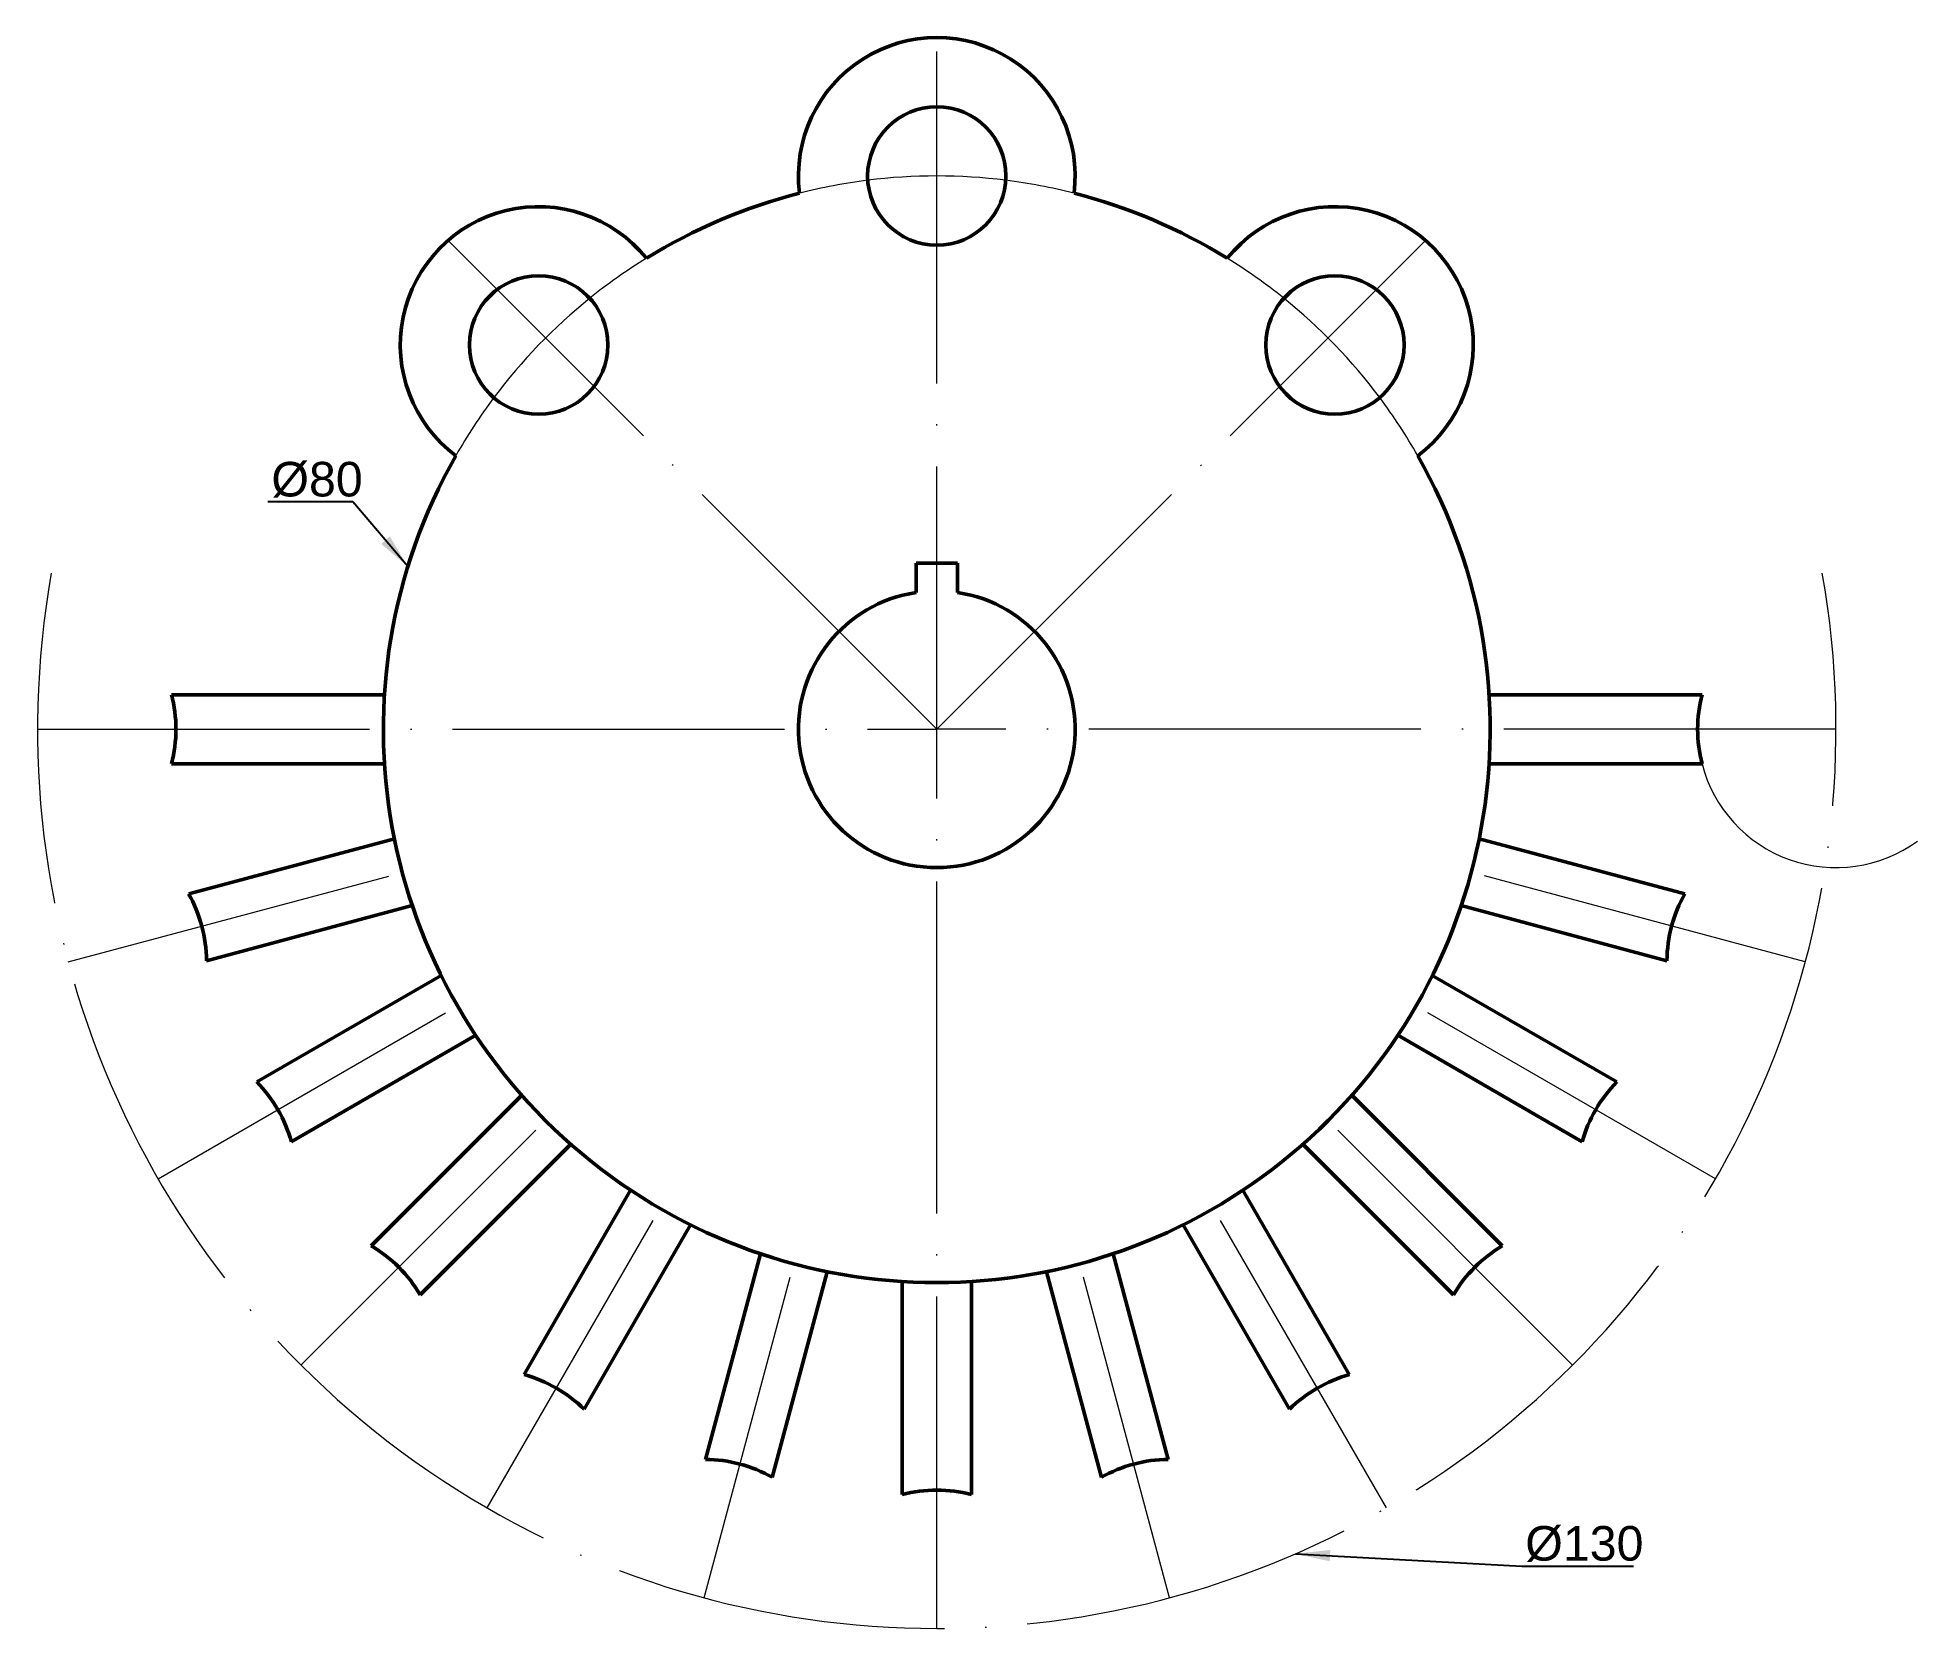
# Model space of a CAD drawing. Header units: millimetres. Extents: x 2220 to 2356, y 580 to 695.
import ezdxf

# ---------------------------------------------------------------- set-up
doc = ezdxf.new("R2010")
doc.units = ezdxf.units.MM
doc.linetypes.add('ACAD_ISO04W100', pattern=[30, 24, -2.95, 0.1, -2.95])
for name, color, linetype, lineweight, true_color in [('Contornos Visibles', 7, 'Continuous', 50, 0xffffff), ('Cotas', 1, 'Continuous', 20, 0xff0000), ('Ejes de revolución', 6, 'ACAD_ISO04W100', 20, 0xff00ff)]:
    doc.layers.add(name, color=color, linetype=linetype, lineweight=lineweight, true_color=true_color)
doc.styles.get("Standard").update_dxf_attribs({"font": ''})
doc.styles.add('textstyle0', font='')
doc.styles.add('textstyle1', font='')
doc.styles.get('Standard').set_extended_font_data('txt')
doc.styles.get('textstyle0').set_extended_font_data('Arial')
doc.styles.get('textstyle1').set_extended_font_data('Arial')
doc.dimstyles.get("Standard").update_dxf_attribs({"dimtxt": 2.5, "dimasz": 2.5, "dimexe": 1.25, "dimexo": 0.625, "dimtad": 1, "dimtxsty": 'Standard', "dimcen": 2.5, "dimadec": 0, "dimazin": 0, "dimtfac": 1, "dimtmove": 0, "dimatfit": 3, "dimfxl": 1, "dimarcsym": 0})

msp = doc.modelspace()

# ---------------------------------------------------------------- linework, layer by layer
at = {"layer": 'Contornos Visibles'}
for p, q in [((2283.6, 657.02), (2286.6, 657.02)), ((2283.6, 654.91), (2283.6, 657.02)), ((2286.6, 654.91), (2286.6, 657.02)), ((2229.78, 647.52), (2245.18, 647.52)), ((2340.42, 647.52), (2325.02, 647.52)), ((2229.78, 642.52), (2245.18, 642.52)), ((2340.42, 642.52), (2325.02, 642.52)), ((2231.02, 633.12), (2245.89, 637.1)), ((2339.18, 633.12), (2324.31, 637.1)), ((2232.31, 628.29), (2247.18, 632.27)), ((2337.88, 628.29), (2323.01, 632.27)), ((2235.94, 619.53), (2249.28, 627.23)), ((2334.26, 619.53), (2320.92, 627.23)), ((2238.44, 615.2), (2251.78, 622.9)), ((2331.76, 615.2), (2318.42, 622.9)), ((2244.22, 607.67), (2255.1, 618.56)), ((2325.98, 607.67), (2315.1, 618.56)), ((2247.75, 604.14), (2258.64, 615.02)), ((2322.45, 604.14), (2311.56, 615.02)), ((2255.28, 598.37), (2262.97, 611.7)), ((2314.92, 598.37), (2307.23, 611.7)), ((2259.61, 595.87), (2267.3, 609.2)), ((2310.59, 595.87), (2302.9, 609.2)), ((2268.37, 592.24), (2272.35, 607.11)), ((2301.83, 592.24), (2297.85, 607.11)), ((2273.2, 590.94), (2277.18, 605.81)), ((2282.6, 589.7), (2282.6, 605.1)), ((2287.6, 589.7), (2287.6, 605.1)), ((2297, 590.94), (2293.02, 605.81))]:
    msp.add_line(p, q, dxfattribs=at)
for centre in [(2285.1, 685.02), (2256.32, 672.8), (2313.88, 672.8)]:
    msp.add_circle(centre, 5, dxfattribs=at)
for centre, radius, start, end in [((2285.1, 685.02), 10, 352.8192, 187.1808), ((2285.1, 645.02), 40, 104.3615, 121.6514), ((2285.1, 645.02), 40, 58.3486, 75.6385), ((2256.32, 672.8), 10, 38.8322, 233.1937), ((2313.88, 672.8), 10, 306.8063, 141.1678), ((2285.1, 645.02), 40, 150.3744, 29.6256), ((2285.1, 645.02), 10, 98.6269, 81.3731), ((2220.1, 645.02), 10, 345.5225, 14.4775), ((2350.1, 645.02), 10, 165.5225, 194.4775), ((2222.31, 628.2), 10, 0.5225, 29.4775), ((2347.88, 628.2), 10, 150.5225, 179.4775), ((2228.81, 612.52), 10, 15.5225, 44.4775), ((2341.39, 612.52), 10, 135.5225, 164.4775), ((2239.14, 599.06), 10, 30.5225, 59.4775), ((2331.06, 599.06), 10, 120.5225, 149.4775), ((2252.6, 588.73), 10, 45.5225, 74.4775), ((2317.6, 588.73), 10, 105.5225, 134.4775), ((2268.28, 582.24), 10, 60.5225, 89.4775), ((2301.92, 582.24), 10, 90.5225, 119.4775), ((2285.1, 580.02), 10, 75.5225, 104.4775)]:
    msp.add_arc(centre, radius, start, end, dxfattribs=at)
at = {"layer": 'Ejes de revolución'}
for p, q in [((2285.1, 580.02), (2285.1, 695.02)), ((2285.1, 645.02), (2249.77, 680.35)), ((2285.1, 645.02), (2320.43, 680.35)), ((2220.1, 645.02), (2285.1, 645.02)), ((2350.1, 645.02), (2285.1, 645.02)), ((2222.31, 628.2), (2246.46, 634.67)), ((2347.88, 628.2), (2323.74, 634.67)), ((2228.81, 612.52), (2250.46, 625.02)), ((2341.39, 612.52), (2319.74, 625.02)), ((2239.14, 599.06), (2256.81, 616.74)), ((2331.06, 599.06), (2313.38, 616.74)), ((2252.6, 588.73), (2265.1, 610.38)), ((2317.6, 588.73), (2305.1, 610.38)), ((2268.28, 582.24), (2274.75, 606.38)), ((2301.92, 582.24), (2295.45, 606.38)), ((2285.1, 580.02), (2285.1, 605.02))]:
    msp.add_line(p, q, dxfattribs=at)
for centre, radius, start, end in [((2285.1, 645.02), 40, 82.8334, 97.1666), ((2285.1, 645.02), 40, 97.1666, 104.3615), ((2285.1, 645.02), 40, 75.6385, 82.8334), ((2285.1, 645.02), 40, 121.6514, 128.8463), ((2285.1, 645.02), 40, 51.1537, 58.3486), ((2285.1, 645.02), 40, 128.8463, 143.1796), ((2285.1, 645.02), 40, 36.8204, 51.1537), ((2285.1, 645.02), 40, 143.1796, 150.3744), ((2285.1, 645.02), 40, 29.6256, 36.8204), ((2285.1, 645.02), 65, 170, 10), ((2350.1, 645.02), 10, 194.4775, 306.061)]:
    msp.add_arc(centre, radius, start, end, dxfattribs=at)

# ---------------------------------------------------------------- texts
at = {"layer": 'Cotas', "char_height": 2.5, "attachment_point": 1}
for s, insert, style in [('%%c80', (2237, 664.35), 'textstyle1'), ('%%c130', (2327.64, 587.42), 'textstyle0')]:
    msp.add_mtext(s, dxfattribs=dict(at, insert=insert, style=style))

# ---------------------------------------------------------------- leaders
at = {"layer": 'Cotas'}
for points in [[(2246.87, 656.79), (2242.88, 661.45), (2236.75, 661.45)], [(2311.03, 585.42), (2327.39, 584.53), (2335.46, 584.53)]]:
    msp.add_leader(points, dimstyle='Standard', override={"dimscale": 1}, dxfattribs=at)

doc.saveas('drawing.dxf')
